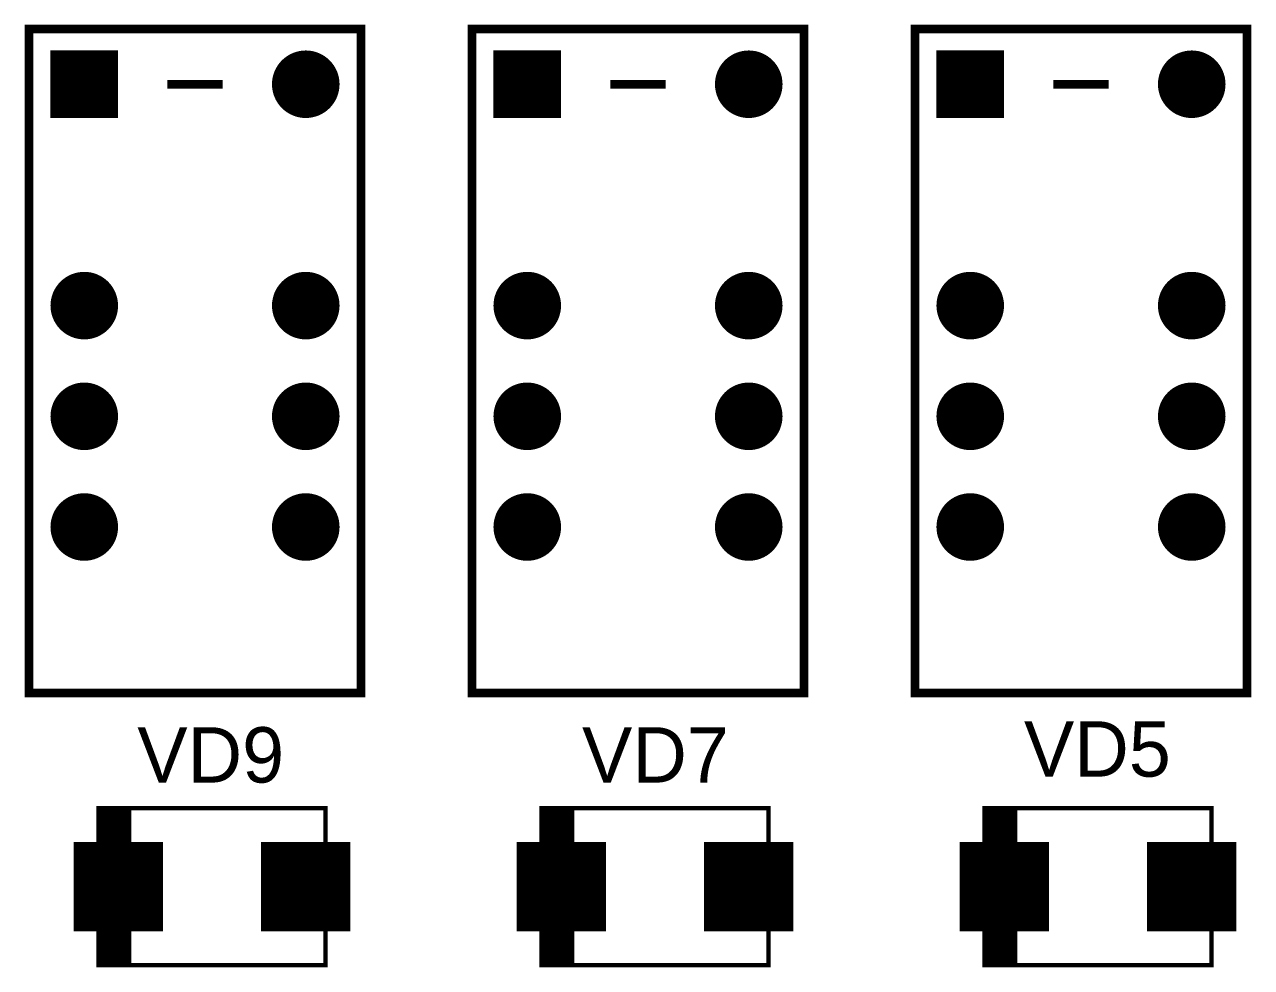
# Model space of a CAD drawing. Extents: x 25 to 880, y 8 to 306.
# Drawn here: x 277.46 to 312.63, y 149.16 to 176.2 of the extents above; entities that cross this region are included whole.
import ezdxf
from ezdxf.enums import TextEntityAlignment as Align

# ---------------------------------------------------------------- set-up
doc = ezdxf.new("R2010")
doc.units = 0
doc.header["$MEASUREMENT"] = 0
doc.layers.add('TOP', color=7, linetype='Continuous')

msp = doc.modelspace()

# ---------------------------------------------------------------- linework, layer by layer
at = {"layer": 'TOP'}
for points, const_width in [([(277.5847, 176.0778), (287.1097, 176.0778), (287.1097, 157.0278), (277.5847, 157.0278)], 0.25), ([(290.2847, 176.0778), (299.8097, 176.0778), (299.8097, 157.0278), (290.2847, 157.0278)], 0.25), ([(302.9847, 176.0778), (312.5097, 176.0778), (312.5097, 157.0278), (302.9847, 157.0278)], 0.25), ([(278.266, 175.3965), (280.0785, 175.3965), (280.0785, 173.584), (278.266, 173.584)], 0.125), ([(290.966, 175.3965), (292.7785, 175.3965), (292.7785, 173.584), (290.966, 173.584)], 0.125), ([(303.666, 175.3965), (305.4785, 175.3965), (305.4785, 173.584), (303.666, 173.584)], 0.125), ([(279.5847, 149.219), (279.5847, 153.724), (286.0847, 153.724), (286.0847, 149.219)], 0.125), ([(292.2847, 149.219), (292.2847, 153.724), (298.7847, 153.724), (298.7847, 149.219)], 0.125), ([(304.9847, 149.219), (304.9847, 153.724), (311.4847, 153.724), (311.4847, 149.219)], 0.125), ([(278.9285, 152.6903), (281.366, 152.6903), (281.366, 150.2528), (278.9285, 150.2528)], 0.125), ([(284.3035, 152.6903), (286.741, 152.6903), (286.741, 150.2528), (284.3035, 150.2528)], 0.125), ([(291.6285, 152.6903), (294.066, 152.6903), (294.066, 150.2528), (291.6285, 150.2528)], 0.125), ([(297.0035, 152.6903), (299.441, 152.6903), (299.441, 150.2528), (297.0035, 150.2528)], 0.125), ([(304.3285, 152.6903), (306.766, 152.6903), (306.766, 150.2528), (304.3285, 150.2528)], 0.125), ([(309.7035, 152.6903), (312.141, 152.6903), (312.141, 150.2528), (309.7035, 150.2528)], 0.125)]:
    msp.add_lwpolyline(points, close=True, dxfattribs=dict(at, const_width=const_width))
for points, const_width in [([(278.3035, 175.3965), (278.3035, 173.584)], 0.125), ([(278.4285, 175.3965), (278.4285, 173.584)], 0.125), ([(278.5535, 175.3965), (278.5535, 173.584)], 0.125), ([(278.6785, 175.3965), (278.6785, 173.584)], 0.125), ([(278.8035, 175.3965), (278.8035, 173.584)], 0.125), ([(278.9285, 175.3965), (278.9285, 173.584)], 0.125), ([(279.0535, 175.3965), (279.0535, 173.584)], 0.125), ([(279.1785, 175.3965), (279.1785, 173.584)], 0.125), ([(279.3035, 175.3965), (279.3035, 173.584)], 0.125), ([(279.4285, 175.3965), (279.4285, 173.584)], 0.125), ([(279.5535, 175.3965), (279.5535, 173.584)], 0.125), ([(279.6785, 175.3965), (279.6785, 173.584)], 0.125), ([(279.8035, 175.3965), (279.8035, 173.584)], 0.125), ([(279.9285, 175.3965), (279.9285, 173.584)], 0.125), ([(280.0535, 175.3965), (280.0535, 173.584)], 0.125), ([(284.9285, 175.174), (284.9285, 173.8065)], 0.125), ([(285.0535, 175.2653), (285.0535, 173.7153)], 0.125), ([(285.1785, 175.3278), (285.1785, 173.6528)], 0.125), ([(285.3035, 175.369), (285.3035, 173.6115)], 0.125), ([(285.4285, 175.3915), (285.4285, 173.589)], 0.125), ([(285.5535, 175.3953), (285.5535, 173.5853)], 0.125), ([(285.6785, 175.3828), (285.6785, 173.5978)], 0.125), ([(285.8035, 175.3515), (285.8035, 173.629)], 0.125), ([(285.9285, 175.3003), (285.9285, 173.6803)], 0.125), ([(286.0535, 175.224), (286.0535, 173.7565)], 0.125), ([(286.1785, 175.1153), (286.1785, 173.8653)], 0.125), ([(291.0535, 175.3965), (291.0535, 173.584)], 0.125), ([(291.1785, 175.3965), (291.1785, 173.584)], 0.125), ([(291.3035, 175.3965), (291.3035, 173.584)], 0.125), ([(291.4285, 175.3965), (291.4285, 173.584)], 0.125), ([(291.5535, 175.3965), (291.5535, 173.584)], 0.125), ([(291.6785, 175.3965), (291.6785, 173.584)], 0.125), ([(291.8035, 175.3965), (291.8035, 173.584)], 0.125), ([(291.9285, 175.3965), (291.9285, 173.584)], 0.125), ([(292.0535, 175.3965), (292.0535, 173.584)], 0.125), ([(292.1785, 175.3965), (292.1785, 173.584)], 0.125), ([(292.3035, 175.3965), (292.3035, 173.584)], 0.125), ([(292.4285, 175.3965), (292.4285, 173.584)], 0.125), ([(292.5535, 175.3965), (292.5535, 173.584)], 0.125), ([(292.6785, 175.3965), (292.6785, 173.584)], 0.125), ([(297.6785, 175.2153), (297.6785, 173.7653)], 0.125), ([(297.8035, 175.2928), (297.8035, 173.6878)], 0.125), ([(297.9285, 175.3465), (297.9285, 173.634)], 0.125), ([(298.0535, 175.3803), (298.0535, 173.6003)], 0.125), ([(298.1785, 175.3953), (298.1785, 173.5853)], 0.125), ([(298.3035, 175.3928), (298.3035, 173.5878)], 0.125), ([(298.4285, 175.3715), (298.4285, 173.609)], 0.125), ([(298.5535, 175.3328), (298.5535, 173.6478)], 0.125), ([(298.6785, 175.2728), (298.6785, 173.7078)], 0.125), ([(298.8035, 175.1853), (298.8035, 173.7953)], 0.125), ([(303.6785, 175.3965), (303.6785, 173.584)], 0.125), ([(303.8035, 175.3965), (303.8035, 173.584)], 0.125), ([(303.9285, 175.3965), (303.9285, 173.584)], 0.125), ([(304.0535, 175.3965), (304.0535, 173.584)], 0.125), ([(304.1785, 175.3965), (304.1785, 173.584)], 0.125), ([(304.3035, 175.3965), (304.3035, 173.584)], 0.125), ([(304.4285, 175.3965), (304.4285, 173.584)], 0.125), ([(304.5535, 175.3965), (304.5535, 173.584)], 0.125), ([(304.6785, 175.3965), (304.6785, 173.584)], 0.125), ([(304.8035, 175.3965), (304.8035, 173.584)], 0.125), ([(304.9285, 175.3965), (304.9285, 173.584)], 0.125), ([(305.0535, 175.3965), (305.0535, 173.584)], 0.125), ([(305.1785, 175.3965), (305.1785, 173.584)], 0.125), ([(305.3035, 175.3965), (305.3035, 173.584)], 0.125), ([(305.4285, 175.3965), (305.4285, 173.584)], 0.125), ([(310.3035, 175.1515), (310.3035, 173.829)], 0.125), ([(310.4285, 175.249), (310.4285, 173.7315)], 0.125), ([(310.5535, 175.3178), (310.5535, 173.6628)], 0.125), ([(310.6785, 175.3628), (310.6785, 173.6178)], 0.125), ([(310.8035, 175.3878), (310.8035, 173.5928)], 0.125), ([(310.9285, 175.3953), (310.9285, 173.5853)], 0.125), ([(311.0535, 175.3865), (311.0535, 173.594)], 0.125), ([(311.1785, 175.359), (311.1785, 173.6215)], 0.125), ([(311.3035, 175.3115), (311.3035, 173.669)], 0.125), ([(311.4285, 175.2415), (311.4285, 173.739)], 0.125), ([(311.5535, 175.1403), (311.5535, 173.8403)], 0.125), ([(284.6785, 174.8203), (284.6785, 174.1603)], 0.125), ([(284.8035, 175.0415), (284.8035, 173.939)], 0.125), ([(286.3035, 174.949), (286.3035, 174.0315)], 0.125), ([(297.4285, 174.9265), (297.4285, 174.054)], 0.125), ([(297.5535, 175.1015), (297.5535, 173.879)], 0.125), ([(298.9285, 175.0578), (298.9285, 173.9228)], 0.125), ([(299.0535, 174.8503), (299.0535, 174.1303)], 0.125), ([(310.1785, 175.0078), (310.1785, 173.9728)], 0.125), ([(311.6785, 174.989), (311.6785, 173.9915)], 0.125), ([(281.5535, 174.4903), (283.141, 174.4903)], 0.25), ([(294.2535, 174.4903), (295.841, 174.4903)], 0.25), ([(306.9535, 174.4903), (308.541, 174.4903)], 0.25), ([(310.0535, 174.7478), (310.0535, 174.2328)], 0.125), ([(311.8035, 174.7015), (311.8035, 174.279)], 0.125), ([(278.5535, 168.8015), (278.5535, 167.479)], 0.125), ([(278.6785, 168.899), (278.6785, 167.3815)], 0.125), ([(278.8035, 168.9678), (278.8035, 167.3128)], 0.125), ([(278.9285, 169.0128), (278.9285, 167.2678)], 0.125), ([(279.0535, 169.0378), (279.0535, 167.2428)], 0.125), ([(279.1785, 169.0453), (279.1785, 167.2353)], 0.125), ([(279.3035, 169.0365), (279.3035, 167.244)], 0.125), ([(279.4285, 169.009), (279.4285, 167.2715)], 0.125), ([(279.5535, 168.9615), (279.5535, 167.319)], 0.125), ([(279.6785, 168.8915), (279.6785, 167.389)], 0.125), ([(279.8035, 168.7903), (279.8035, 167.4903)], 0.125), ([(284.9285, 168.824), (284.9285, 167.4565)], 0.125), ([(285.0535, 168.9153), (285.0535, 167.3653)], 0.125), ([(285.1785, 168.9778), (285.1785, 167.3028)], 0.125), ([(285.3035, 169.019), (285.3035, 167.2615)], 0.125), ([(285.4285, 169.0415), (285.4285, 167.239)], 0.125), ([(285.5535, 169.0453), (285.5535, 167.2353)], 0.125), ([(285.6785, 169.0328), (285.6785, 167.2478)], 0.125), ([(285.8035, 169.0015), (285.8035, 167.279)], 0.125), ([(285.9285, 168.9503), (285.9285, 167.3303)], 0.125), ([(286.0535, 168.874), (286.0535, 167.4065)], 0.125), ([(291.3035, 168.8453), (291.3035, 167.4353)], 0.125), ([(291.4285, 168.9303), (291.4285, 167.3503)], 0.125), ([(291.5535, 168.9878), (291.5535, 167.2928)], 0.125), ([(291.6785, 169.0253), (291.6785, 167.2553)], 0.125), ([(291.8035, 169.0428), (291.8035, 167.2378)], 0.125), ([(291.9285, 169.044), (291.9285, 167.2365)], 0.125), ([(292.0535, 169.0278), (292.0535, 167.2528)], 0.125), ([(292.1785, 168.9928), (292.1785, 167.2878)], 0.125), ([(292.3035, 168.9365), (292.3035, 167.344)], 0.125), ([(292.4285, 168.8553), (292.4285, 167.4253)], 0.125), ([(297.6785, 168.8653), (297.6785, 167.4153)], 0.125), ([(297.8035, 168.9428), (297.8035, 167.3378)], 0.125), ([(297.9285, 168.9965), (297.9285, 167.284)], 0.125), ([(298.0535, 169.0303), (298.0535, 167.2503)], 0.125), ([(298.1785, 169.0453), (298.1785, 167.2353)], 0.125), ([(298.3035, 169.0428), (298.3035, 167.2378)], 0.125), ([(298.4285, 169.0215), (298.4285, 167.259)], 0.125), ([(298.5535, 168.9828), (298.5535, 167.2978)], 0.125), ([(298.6785, 168.9228), (298.6785, 167.3578)], 0.125), ([(298.8035, 168.8353), (298.8035, 167.4453)], 0.125), ([(303.9285, 168.7778), (303.9285, 167.5028)], 0.125), ([(304.0535, 168.8828), (304.0535, 167.3978)], 0.125), ([(304.1785, 168.9553), (304.1785, 167.3253)], 0.125), ([(304.3035, 169.0053), (304.3035, 167.2753)], 0.125), ([(304.4285, 169.034), (304.4285, 167.2465)], 0.125), ([(304.5535, 169.0453), (304.5535, 167.2353)], 0.125), ([(304.6785, 169.0403), (304.6785, 167.2403)], 0.125), ([(304.8035, 169.0153), (304.8035, 167.2653)], 0.125), ([(304.9285, 168.9728), (304.9285, 167.3078)], 0.125), ([(305.0535, 168.9078), (305.0535, 167.3728)], 0.125), ([(305.1785, 168.8128), (305.1785, 167.4678)], 0.125), ([(310.3035, 168.8015), (310.3035, 167.479)], 0.125), ([(310.4285, 168.899), (310.4285, 167.3815)], 0.125), ([(310.5535, 168.9678), (310.5535, 167.3128)], 0.125), ([(310.6785, 169.0128), (310.6785, 167.2678)], 0.125), ([(310.8035, 169.0378), (310.8035, 167.2428)], 0.125), ([(310.9285, 169.0453), (310.9285, 167.2353)], 0.125), ([(311.0535, 169.0365), (311.0535, 167.244)], 0.125), ([(311.1785, 169.009), (311.1785, 167.2715)], 0.125), ([(311.3035, 168.9615), (311.3035, 167.319)], 0.125), ([(311.4285, 168.8915), (311.4285, 167.389)], 0.125), ([(311.5535, 168.7903), (311.5535, 167.4903)], 0.125), ([(278.4285, 168.6578), (278.4285, 167.6228)], 0.125), ([(279.9285, 168.639), (279.9285, 167.6415)], 0.125), ([(284.6785, 168.4703), (284.6785, 167.8103)], 0.125), ([(284.8035, 168.6915), (284.8035, 167.589)], 0.125), ([(286.1785, 168.7653), (286.1785, 167.5153)], 0.125), ([(286.3035, 168.599), (286.3035, 167.6815)], 0.125), ([(291.0535, 168.5278), (291.0535, 167.7528)], 0.125), ([(291.1785, 168.7228), (291.1785, 167.5578)], 0.125), ([(292.5535, 168.7378), (292.5535, 167.5428)], 0.125), ([(292.6785, 168.554), (292.6785, 167.7265)], 0.125), ([(297.4285, 168.5765), (297.4285, 167.704)], 0.125), ([(297.5535, 168.7515), (297.5535, 167.529)], 0.125), ([(298.9285, 168.7078), (298.9285, 167.5728)], 0.125), ([(299.0535, 168.5003), (299.0535, 167.7803)], 0.125), ([(303.8035, 168.619), (303.8035, 167.6615)], 0.125), ([(305.3035, 168.6753), (305.3035, 167.6053)], 0.125), ([(305.4285, 168.4365), (305.4285, 167.844)], 0.125), ([(310.1785, 168.6578), (310.1785, 167.6228)], 0.125), ([(311.6785, 168.639), (311.6785, 167.6415)], 0.125), ([(278.3035, 168.3978), (278.3035, 167.8828)], 0.125), ([(280.0535, 168.3515), (280.0535, 167.929)], 0.125), ([(303.6785, 168.2903), (303.6785, 167.9903)], 0.125), ([(310.0535, 168.3978), (310.0535, 167.8828)], 0.125), ([(311.8035, 168.3515), (311.8035, 167.929)], 0.125), ([(278.5535, 165.6265), (278.5535, 164.304)], 0.125), ([(278.6785, 165.724), (278.6785, 164.2065)], 0.125), ([(278.8035, 165.7928), (278.8035, 164.1378)], 0.125), ([(278.9285, 165.8378), (278.9285, 164.0928)], 0.125), ([(279.0535, 165.8628), (279.0535, 164.0678)], 0.125), ([(279.1785, 165.8703), (279.1785, 164.0603)], 0.125), ([(279.3035, 165.8615), (279.3035, 164.069)], 0.125), ([(279.4285, 165.834), (279.4285, 164.0965)], 0.125), ([(279.5535, 165.7865), (279.5535, 164.144)], 0.125), ([(279.6785, 165.7165), (279.6785, 164.214)], 0.125), ([(279.8035, 165.6153), (279.8035, 164.3153)], 0.125), ([(284.9285, 165.649), (284.9285, 164.2815)], 0.125), ([(285.0535, 165.7403), (285.0535, 164.1903)], 0.125), ([(285.1785, 165.8028), (285.1785, 164.1278)], 0.125), ([(285.3035, 165.844), (285.3035, 164.0865)], 0.125), ([(285.4285, 165.8665), (285.4285, 164.064)], 0.125), ([(285.5535, 165.8703), (285.5535, 164.0603)], 0.125), ([(285.6785, 165.8578), (285.6785, 164.0728)], 0.125), ([(285.8035, 165.8265), (285.8035, 164.104)], 0.125), ([(285.9285, 165.7753), (285.9285, 164.1553)], 0.125), ([(286.0535, 165.699), (286.0535, 164.2315)], 0.125), ([(291.3035, 165.6703), (291.3035, 164.2603)], 0.125), ([(291.4285, 165.7553), (291.4285, 164.1753)], 0.125), ([(291.5535, 165.8128), (291.5535, 164.1178)], 0.125), ([(291.6785, 165.8503), (291.6785, 164.0803)], 0.125), ([(291.8035, 165.8678), (291.8035, 164.0628)], 0.125), ([(291.9285, 165.869), (291.9285, 164.0615)], 0.125), ([(292.0535, 165.8528), (292.0535, 164.0778)], 0.125), ([(292.1785, 165.8178), (292.1785, 164.1128)], 0.125), ([(292.3035, 165.7615), (292.3035, 164.169)], 0.125), ([(292.4285, 165.6803), (292.4285, 164.2503)], 0.125), ([(297.6785, 165.6903), (297.6785, 164.2403)], 0.125), ([(297.8035, 165.7678), (297.8035, 164.1628)], 0.125), ([(297.9285, 165.8215), (297.9285, 164.109)], 0.125), ([(298.0535, 165.8553), (298.0535, 164.0753)], 0.125), ([(298.1785, 165.8703), (298.1785, 164.0603)], 0.125), ([(298.3035, 165.8678), (298.3035, 164.0628)], 0.125), ([(298.4285, 165.8465), (298.4285, 164.084)], 0.125), ([(298.5535, 165.8078), (298.5535, 164.1228)], 0.125), ([(298.6785, 165.7478), (298.6785, 164.1828)], 0.125), ([(298.8035, 165.6603), (298.8035, 164.2703)], 0.125), ([(304.0535, 165.7078), (304.0535, 164.2228)], 0.125), ([(304.1785, 165.7803), (304.1785, 164.1503)], 0.125), ([(304.3035, 165.8303), (304.3035, 164.1003)], 0.125), ([(304.4285, 165.859), (304.4285, 164.0715)], 0.125), ([(304.5535, 165.8703), (304.5535, 164.0603)], 0.125), ([(304.6785, 165.8653), (304.6785, 164.0653)], 0.125), ([(304.8035, 165.8403), (304.8035, 164.0903)], 0.125), ([(304.9285, 165.7978), (304.9285, 164.1328)], 0.125), ([(305.0535, 165.7328), (305.0535, 164.1978)], 0.125), ([(305.1785, 165.6378), (305.1785, 164.2928)], 0.125), ([(310.3035, 165.6265), (310.3035, 164.304)], 0.125), ([(310.4285, 165.724), (310.4285, 164.2065)], 0.125), ([(310.5535, 165.7928), (310.5535, 164.1378)], 0.125), ([(310.6785, 165.8378), (310.6785, 164.0928)], 0.125), ([(310.8035, 165.8628), (310.8035, 164.0678)], 0.125), ([(310.9285, 165.8703), (310.9285, 164.0603)], 0.125), ([(311.0535, 165.8615), (311.0535, 164.069)], 0.125), ([(311.1785, 165.834), (311.1785, 164.0965)], 0.125), ([(311.3035, 165.7865), (311.3035, 164.144)], 0.125), ([(311.4285, 165.7165), (311.4285, 164.214)], 0.125), ([(311.5535, 165.6153), (311.5535, 164.3153)], 0.125), ([(278.4285, 165.4828), (278.4285, 164.4478)], 0.125), ([(279.9285, 165.464), (279.9285, 164.4665)], 0.125), ([(284.6785, 165.2953), (284.6785, 164.6353)], 0.125), ([(284.8035, 165.5165), (284.8035, 164.414)], 0.125), ([(286.1785, 165.5903), (286.1785, 164.3403)], 0.125), ([(286.3035, 165.424), (286.3035, 164.5065)], 0.125), ([(291.0535, 165.3528), (291.0535, 164.5778)], 0.125), ([(291.1785, 165.5478), (291.1785, 164.3828)], 0.125), ([(292.5535, 165.5628), (292.5535, 164.3678)], 0.125), ([(292.6785, 165.379), (292.6785, 164.5515)], 0.125), ([(297.4285, 165.4015), (297.4285, 164.529)], 0.125), ([(297.5535, 165.5765), (297.5535, 164.354)], 0.125), ([(298.9285, 165.5328), (298.9285, 164.3978)], 0.125), ([(299.0535, 165.3253), (299.0535, 164.6053)], 0.125), ([(303.8035, 165.444), (303.8035, 164.4865)], 0.125), ([(303.9285, 165.6028), (303.9285, 164.3278)], 0.125), ([(305.3035, 165.5003), (305.3035, 164.4303)], 0.125), ([(305.4285, 165.2615), (305.4285, 164.669)], 0.125), ([(310.1785, 165.4828), (310.1785, 164.4478)], 0.125), ([(311.6785, 165.464), (311.6785, 164.4665)], 0.125), ([(278.3035, 165.2228), (278.3035, 164.7078)], 0.125), ([(280.0535, 165.1765), (280.0535, 164.754)], 0.125), ([(303.6785, 165.1153), (303.6785, 164.8153)], 0.125), ([(310.0535, 165.2228), (310.0535, 164.7078)], 0.125), ([(311.8035, 165.1765), (311.8035, 164.754)], 0.125), ([(278.5535, 162.4515), (278.5535, 161.129)], 0.125), ([(278.6785, 162.549), (278.6785, 161.0315)], 0.125), ([(278.8035, 162.6178), (278.8035, 160.9628)], 0.125), ([(278.9285, 162.6628), (278.9285, 160.9178)], 0.125), ([(279.0535, 162.6878), (279.0535, 160.8928)], 0.125), ([(279.1785, 162.6953), (279.1785, 160.8853)], 0.125), ([(279.3035, 162.6865), (279.3035, 160.894)], 0.125), ([(279.4285, 162.659), (279.4285, 160.9215)], 0.125), ([(279.5535, 162.6115), (279.5535, 160.969)], 0.125), ([(279.6785, 162.5415), (279.6785, 161.039)], 0.125), ([(284.9285, 162.474), (284.9285, 161.1065)], 0.125), ([(285.0535, 162.5653), (285.0535, 161.0153)], 0.125), ([(285.1785, 162.6278), (285.1785, 160.9528)], 0.125), ([(285.3035, 162.669), (285.3035, 160.9115)], 0.125), ([(285.4285, 162.6915), (285.4285, 160.889)], 0.125), ([(285.5535, 162.6953), (285.5535, 160.8853)], 0.125), ([(285.6785, 162.6828), (285.6785, 160.8978)], 0.125), ([(285.8035, 162.6515), (285.8035, 160.929)], 0.125), ([(285.9285, 162.6003), (285.9285, 160.9803)], 0.125), ([(286.0535, 162.524), (286.0535, 161.0565)], 0.125), ([(291.3035, 162.4953), (291.3035, 161.0853)], 0.125), ([(291.4285, 162.5803), (291.4285, 161.0003)], 0.125), ([(291.5535, 162.6378), (291.5535, 160.9428)], 0.125), ([(291.6785, 162.6753), (291.6785, 160.9053)], 0.125), ([(291.8035, 162.6928), (291.8035, 160.8878)], 0.125), ([(291.9285, 162.694), (291.9285, 160.8865)], 0.125), ([(292.0535, 162.6778), (292.0535, 160.9028)], 0.125), ([(292.1785, 162.6428), (292.1785, 160.9378)], 0.125), ([(292.3035, 162.5865), (292.3035, 160.994)], 0.125), ([(292.4285, 162.5053), (292.4285, 161.0753)], 0.125), ([(297.6785, 162.5153), (297.6785, 161.0653)], 0.125), ([(297.8035, 162.5928), (297.8035, 160.9878)], 0.125), ([(297.9285, 162.6465), (297.9285, 160.934)], 0.125), ([(298.0535, 162.6803), (298.0535, 160.9003)], 0.125), ([(298.1785, 162.6953), (298.1785, 160.8853)], 0.125), ([(298.3035, 162.6928), (298.3035, 160.8878)], 0.125), ([(298.4285, 162.6715), (298.4285, 160.909)], 0.125), ([(298.5535, 162.6328), (298.5535, 160.9478)], 0.125), ([(298.6785, 162.5728), (298.6785, 161.0078)], 0.125), ([(298.8035, 162.4853), (298.8035, 161.0953)], 0.125), ([(304.0535, 162.5328), (304.0535, 161.0478)], 0.125), ([(304.1785, 162.6053), (304.1785, 160.9753)], 0.125), ([(304.3035, 162.6553), (304.3035, 160.9253)], 0.125), ([(304.4285, 162.684), (304.4285, 160.8965)], 0.125), ([(304.5535, 162.6953), (304.5535, 160.8853)], 0.125), ([(304.6785, 162.6903), (304.6785, 160.8903)], 0.125), ([(304.8035, 162.6653), (304.8035, 160.9153)], 0.125), ([(304.9285, 162.6228), (304.9285, 160.9578)], 0.125), ([(305.0535, 162.5578), (305.0535, 161.0228)], 0.125), ([(305.1785, 162.4628), (305.1785, 161.1178)], 0.125), ([(310.3035, 162.4515), (310.3035, 161.129)], 0.125), ([(310.4285, 162.549), (310.4285, 161.0315)], 0.125), ([(310.5535, 162.6178), (310.5535, 160.9628)], 0.125), ([(310.6785, 162.6628), (310.6785, 160.9178)], 0.125), ([(310.8035, 162.6878), (310.8035, 160.8928)], 0.125), ([(310.9285, 162.6953), (310.9285, 160.8853)], 0.125), ([(311.0535, 162.6865), (311.0535, 160.894)], 0.125), ([(311.1785, 162.659), (311.1785, 160.9215)], 0.125), ([(311.3035, 162.6115), (311.3035, 160.969)], 0.125), ([(311.4285, 162.5415), (311.4285, 161.039)], 0.125), ([(278.4285, 162.3078), (278.4285, 161.2728)], 0.125), ([(279.8035, 162.4403), (279.8035, 161.1403)], 0.125), ([(279.9285, 162.289), (279.9285, 161.2915)], 0.125), ([(284.6785, 162.1203), (284.6785, 161.4603)], 0.125), ([(284.8035, 162.3415), (284.8035, 161.239)], 0.125), ([(286.1785, 162.4153), (286.1785, 161.1653)], 0.125), ([(286.3035, 162.249), (286.3035, 161.3315)], 0.125), ([(291.0535, 162.1778), (291.0535, 161.4028)], 0.125), ([(291.1785, 162.3728), (291.1785, 161.2078)], 0.125), ([(292.5535, 162.3878), (292.5535, 161.1928)], 0.125), ([(292.6785, 162.204), (292.6785, 161.3765)], 0.125), ([(297.4285, 162.2265), (297.4285, 161.354)], 0.125), ([(297.5535, 162.4015), (297.5535, 161.179)], 0.125), ([(298.9285, 162.3578), (298.9285, 161.2228)], 0.125), ([(299.0535, 162.1503), (299.0535, 161.4303)], 0.125), ([(303.8035, 162.269), (303.8035, 161.3115)], 0.125), ([(303.9285, 162.4278), (303.9285, 161.1528)], 0.125), ([(305.3035, 162.3253), (305.3035, 161.2553)], 0.125), ([(310.1785, 162.3078), (310.1785, 161.2728)], 0.125), ([(311.5535, 162.4403), (311.5535, 161.1403)], 0.125), ([(311.6785, 162.289), (311.6785, 161.2915)], 0.125), ([(278.3035, 162.0478), (278.3035, 161.5328)], 0.125), ([(280.0535, 162.0015), (280.0535, 161.579)], 0.125), ([(303.6785, 161.9403), (303.6785, 161.6403)], 0.125), ([(305.4285, 162.0865), (305.4285, 161.494)], 0.125), ([(310.0535, 162.0478), (310.0535, 161.5328)], 0.125), ([(311.8035, 162.0015), (311.8035, 161.579)], 0.125), ([(279.7097, 149.219), (279.7097, 153.724)], 0.125), ([(279.8347, 149.219), (279.8347, 153.724)], 0.125), ([(279.9597, 149.219), (279.9597, 153.724)], 0.125), ([(280.0847, 149.219), (280.0847, 153.724)], 0.125), ([(280.2097, 149.219), (280.2097, 153.724)], 0.125), ([(280.3347, 149.219), (280.3347, 153.724)], 0.125), ([(280.4597, 149.219), (280.4597, 153.724)], 0.125), ([(292.4097, 149.219), (292.4097, 153.724)], 0.125), ([(292.5347, 149.219), (292.5347, 153.724)], 0.125), ([(292.6597, 149.219), (292.6597, 153.724)], 0.125), ([(292.7847, 149.219), (292.7847, 153.724)], 0.125), ([(292.9097, 149.219), (292.9097, 153.724)], 0.125), ([(293.0347, 149.219), (293.0347, 153.724)], 0.125), ([(293.1597, 149.219), (293.1597, 153.724)], 0.125), ([(305.1097, 149.219), (305.1097, 153.724)], 0.125), ([(305.2347, 149.219), (305.2347, 153.724)], 0.125), ([(305.3597, 149.219), (305.3597, 153.724)], 0.125), ([(305.4847, 149.219), (305.4847, 153.724)], 0.125), ([(305.6097, 149.219), (305.6097, 153.724)], 0.125), ([(305.7347, 149.219), (305.7347, 153.724)], 0.125), ([(305.8597, 149.219), (305.8597, 153.724)], 0.125), ([(278.9285, 152.6903), (278.9285, 150.2528)], 0.125), ([(279.0535, 152.6903), (279.0535, 150.2528)], 0.125), ([(279.1785, 152.6903), (279.1785, 150.2528)], 0.125), ([(279.3035, 152.6903), (279.3035, 150.2528)], 0.125), ([(279.4285, 152.6903), (279.4285, 150.2528)], 0.125), ([(279.5535, 152.6903), (279.5535, 150.2528)], 0.125), ([(279.6785, 152.6903), (279.6785, 150.2528)], 0.125), ([(279.8035, 152.6903), (279.8035, 150.2528)], 0.125), ([(279.9285, 152.6903), (279.9285, 150.2528)], 0.125), ([(280.0535, 152.6903), (280.0535, 150.2528)], 0.125), ([(280.1785, 152.6903), (280.1785, 150.2528)], 0.125), ([(280.3035, 152.6903), (280.3035, 150.2528)], 0.125), ([(280.4285, 152.6903), (280.4285, 150.2528)], 0.125), ([(280.5535, 152.6903), (280.5535, 150.2528)], 0.125), ([(280.6785, 152.6903), (280.6785, 150.2528)], 0.125), ([(280.8035, 152.6903), (280.8035, 150.2528)], 0.125), ([(280.9285, 152.6903), (280.9285, 150.2528)], 0.125), ([(281.0535, 152.6903), (281.0535, 150.2528)], 0.125), ([(281.1785, 152.6903), (281.1785, 150.2528)], 0.125), ([(281.3035, 152.6903), (281.3035, 150.2528)], 0.125), ([(284.3035, 152.6903), (284.3035, 150.2528)], 0.125), ([(284.4285, 152.6903), (284.4285, 150.2528)], 0.125), ([(284.5535, 152.6903), (284.5535, 150.2528)], 0.125), ([(284.6785, 152.6903), (284.6785, 150.2528)], 0.125), ([(284.8035, 152.6903), (284.8035, 150.2528)], 0.125), ([(284.9285, 152.6903), (284.9285, 150.2528)], 0.125), ([(285.0535, 152.6903), (285.0535, 150.2528)], 0.125), ([(285.1785, 152.6903), (285.1785, 150.2528)], 0.125), ([(285.3035, 152.6903), (285.3035, 150.2528)], 0.125), ([(285.4285, 152.6903), (285.4285, 150.2528)], 0.125), ([(285.5535, 152.6903), (285.5535, 150.2528)], 0.125), ([(285.6785, 152.6903), (285.6785, 150.2528)], 0.125), ([(285.8035, 152.6903), (285.8035, 150.2528)], 0.125), ([(285.9285, 152.6903), (285.9285, 150.2528)], 0.125), ([(286.0535, 152.6903), (286.0535, 150.2528)], 0.125), ([(286.1785, 152.6903), (286.1785, 150.2528)], 0.125), ([(286.3035, 152.6903), (286.3035, 150.2528)], 0.125), ([(286.4285, 152.6903), (286.4285, 150.2528)], 0.125), ([(286.5535, 152.6903), (286.5535, 150.2528)], 0.125), ([(286.6785, 152.6903), (286.6785, 150.2528)], 0.125), ([(291.6785, 152.6903), (291.6785, 150.2528)], 0.125), ([(291.8035, 152.6903), (291.8035, 150.2528)], 0.125), ([(291.9285, 152.6903), (291.9285, 150.2528)], 0.125), ([(292.0535, 152.6903), (292.0535, 150.2528)], 0.125), ([(292.1785, 152.6903), (292.1785, 150.2528)], 0.125), ([(292.3035, 152.6903), (292.3035, 150.2528)], 0.125), ([(292.4285, 152.6903), (292.4285, 150.2528)], 0.125), ([(292.5535, 152.6903), (292.5535, 150.2528)], 0.125), ([(292.6785, 152.6903), (292.6785, 150.2528)], 0.125), ([(292.8035, 152.6903), (292.8035, 150.2528)], 0.125), ([(292.9285, 152.6903), (292.9285, 150.2528)], 0.125), ([(293.0535, 152.6903), (293.0535, 150.2528)], 0.125), ([(293.1785, 152.6903), (293.1785, 150.2528)], 0.125), ([(293.3035, 152.6903), (293.3035, 150.2528)], 0.125), ([(293.4285, 152.6903), (293.4285, 150.2528)], 0.125), ([(293.5535, 152.6903), (293.5535, 150.2528)], 0.125), ([(293.6785, 152.6903), (293.6785, 150.2528)], 0.125), ([(293.8035, 152.6903), (293.8035, 150.2528)], 0.125), ([(293.9285, 152.6903), (293.9285, 150.2528)], 0.125), ([(294.0535, 152.6903), (294.0535, 150.2528)], 0.125), ([(297.0535, 152.6903), (297.0535, 150.2528)], 0.125), ([(297.1785, 152.6903), (297.1785, 150.2528)], 0.125), ([(297.3035, 152.6903), (297.3035, 150.2528)], 0.125), ([(297.4285, 152.6903), (297.4285, 150.2528)], 0.125), ([(297.5535, 152.6903), (297.5535, 150.2528)], 0.125), ([(297.6785, 152.6903), (297.6785, 150.2528)], 0.125), ([(297.8035, 152.6903), (297.8035, 150.2528)], 0.125), ([(297.9285, 152.6903), (297.9285, 150.2528)], 0.125), ([(298.0535, 152.6903), (298.0535, 150.2528)], 0.125), ([(298.1785, 152.6903), (298.1785, 150.2528)], 0.125), ([(298.3035, 152.6903), (298.3035, 150.2528)], 0.125), ([(298.4285, 152.6903), (298.4285, 150.2528)], 0.125), ([(298.5535, 152.6903), (298.5535, 150.2528)], 0.125), ([(298.6785, 152.6903), (298.6785, 150.2528)], 0.125), ([(298.8035, 152.6903), (298.8035, 150.2528)], 0.125), ([(298.9285, 152.6903), (298.9285, 150.2528)], 0.125), ([(299.0535, 152.6903), (299.0535, 150.2528)], 0.125), ([(299.1785, 152.6903), (299.1785, 150.2528)], 0.125), ([(299.3035, 152.6903), (299.3035, 150.2528)], 0.125), ([(299.4285, 152.6903), (299.4285, 150.2528)], 0.125), ([(304.4285, 152.6903), (304.4285, 150.2528)], 0.125), ([(304.5535, 152.6903), (304.5535, 150.2528)], 0.125), ([(304.6785, 152.6903), (304.6785, 150.2528)], 0.125), ([(304.8035, 152.6903), (304.8035, 150.2528)], 0.125), ([(304.9285, 152.6903), (304.9285, 150.2528)], 0.125), ([(305.0535, 152.6903), (305.0535, 150.2528)], 0.125), ([(305.1785, 152.6903), (305.1785, 150.2528)], 0.125), ([(305.3035, 152.6903), (305.3035, 150.2528)], 0.125), ([(305.4285, 152.6903), (305.4285, 150.2528)], 0.125), ([(305.5535, 152.6903), (305.5535, 150.2528)], 0.125), ([(305.6785, 152.6903), (305.6785, 150.2528)], 0.125), ([(305.8035, 152.6903), (305.8035, 150.2528)], 0.125), ([(305.9285, 152.6903), (305.9285, 150.2528)], 0.125), ([(306.0535, 152.6903), (306.0535, 150.2528)], 0.125), ([(306.1785, 152.6903), (306.1785, 150.2528)], 0.125), ([(306.3035, 152.6903), (306.3035, 150.2528)], 0.125), ([(306.4285, 152.6903), (306.4285, 150.2528)], 0.125), ([(306.5535, 152.6903), (306.5535, 150.2528)], 0.125), ([(306.6785, 152.6903), (306.6785, 150.2528)], 0.125), ([(309.8035, 152.6903), (309.8035, 150.2528)], 0.125), ([(309.9285, 152.6903), (309.9285, 150.2528)], 0.125), ([(310.0535, 152.6903), (310.0535, 150.2528)], 0.125), ([(310.1785, 152.6903), (310.1785, 150.2528)], 0.125), ([(310.3035, 152.6903), (310.3035, 150.2528)], 0.125), ([(310.4285, 152.6903), (310.4285, 150.2528)], 0.125), ([(310.5535, 152.6903), (310.5535, 150.2528)], 0.125), ([(310.6785, 152.6903), (310.6785, 150.2528)], 0.125), ([(310.8035, 152.6903), (310.8035, 150.2528)], 0.125), ([(310.9285, 152.6903), (310.9285, 150.2528)], 0.125), ([(311.0535, 152.6903), (311.0535, 150.2528)], 0.125), ([(311.1785, 152.6903), (311.1785, 150.2528)], 0.125), ([(311.3035, 152.6903), (311.3035, 150.2528)], 0.125), ([(311.4285, 152.6903), (311.4285, 150.2528)], 0.125), ([(311.5535, 152.6903), (311.5535, 150.2528)], 0.125), ([(311.6785, 152.6903), (311.6785, 150.2528)], 0.125), ([(311.8035, 152.6903), (311.8035, 150.2528)], 0.125), ([(311.9285, 152.6903), (311.9285, 150.2528)], 0.125), ([(312.0535, 152.6903), (312.0535, 150.2528)], 0.125)]:
    msp.add_lwpolyline(points, dxfattribs=dict(at, const_width=const_width))
at = {"layer": 'TOP', "const_width": 0.125}
for points in [[(284.616, 174.4903, 1), (286.4285, 174.4903, 1)], [(297.316, 174.4903, 1), (299.1285, 174.4903, 1)], [(310.016, 174.4903, 1), (311.8285, 174.4903, 1)], [(278.266, 168.1403, 1), (280.0785, 168.1403, 1)], [(284.616, 168.1403, 1), (286.4285, 168.1403, 1)], [(290.966, 168.1403, 1), (292.7785, 168.1403, 1)], [(297.316, 168.1403, 1), (299.1285, 168.1403, 1)], [(303.666, 168.1403, 1), (305.4785, 168.1403, 1)], [(310.016, 168.1403, 1), (311.8285, 168.1403, 1)], [(278.266, 164.9653, 1), (280.0785, 164.9653, 1)], [(284.616, 164.9653, 1), (286.4285, 164.9653, 1)], [(290.966, 164.9653, 1), (292.7785, 164.9653, 1)], [(297.316, 164.9653, 1), (299.1285, 164.9653, 1)], [(303.666, 164.9653, 1), (305.4785, 164.9653, 1)], [(310.016, 164.9653, 1), (311.8285, 164.9653, 1)], [(278.266, 161.7903, 1), (280.0785, 161.7903, 1)], [(284.616, 161.7903, 1), (286.4285, 161.7903, 1)], [(290.966, 161.7903, 1), (292.7785, 161.7903, 1)], [(297.316, 161.7903, 1), (299.1285, 161.7903, 1)], [(303.666, 161.7903, 1), (305.4785, 161.7903, 1)], [(310.016, 161.7903, 1), (311.8285, 161.7903, 1)]]:
    msp.add_lwpolyline(points, format="xyb", close=True, dxfattribs=at)

# ---------------------------------------------------------------- texts
at = {"layer": 'TOP', "width": 1.019685}
for s, p in [('VD5', (308.2172, 154.6312)), ('VD9', (282.7966, 154.4605)), ('VD7', (295.5466, 154.4605))]:
    msp.add_text(s, height=1.5875, dxfattribs=at).set_placement(p, align=Align.CENTER)

doc.saveas('drawing.dxf')
